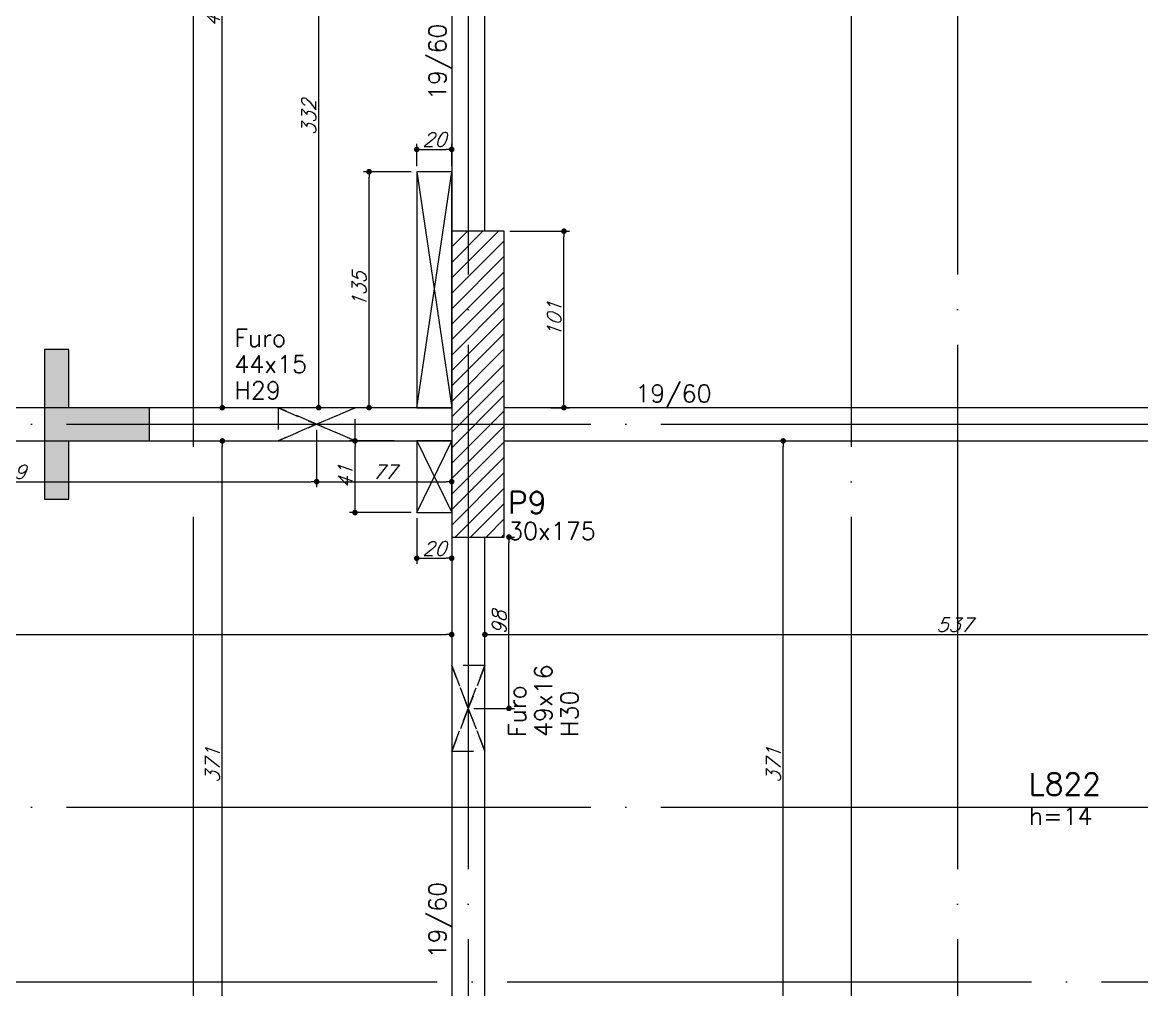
# Model space of a CAD drawing. Extents: x -5173 to 5397, y -2411 to 2089.
# Drawn here: x 1030 to 1671, y 551 to 1104 of the extents above; entities that cross this region are included whole.
import ezdxf
from ezdxf.enums import TextEntityAlignment as Align

# ---------------------------------------------------------------- set-up
doc = ezdxf.new("R2010")
doc.units = 0
doc.header["$LTSCALE"] = 50
doc.header["$MEASUREMENT"] = 0
doc.linetypes.add('EIXO', pattern=[6.8, 6, -0.4, 0, -0.4])
doc.linetypes.add('HIDDEN', pattern=[0.375, 0.25, -0.125])
doc.layers.get('0').update_dxf_attribs({"linetype": 'CONTINUOUS'})
doc.layers.get('DEFPOINTS').update_dxf_attribs({"linetype": 'CONTINUOUS'})
for name, color, linetype in [('F-CORTE', 4, 'CONTINUOUS'), ('F-COTAS', 106, 'CONTINUOUS'), ('F-COTAS-FUROS', 50, 'CONTINUOUS'), ('F-COTAS-FUROS-VIGA', 50, 'CONTINUOUS'), ('F-EIXO', 12, 'EIXO'), ('F-FURO-PAREDE', 2, 'HIDDEN'), ('F-FURO-PAREDE-TEXTOS', 2, 'CONTINUOUS'), ('F-LAJES-DIM', 2, 'CONTINUOUS'), ('F-LAJES-NOME', 4, 'CONTINUOUS'), ('F-PILARES-DIM', 172, 'CONTINUOUS'), ('F-PILARES-HACH', 174, 'CONTINUOUS'), ('F-PILARES-NOME', 170, 'CONTINUOUS'), ('F-PILARES-S', 170, 'CONTINUOUS'), ('F-SOLIDO-CORTE', 71, 'CONTINUOUS'), ('F-TEXTO', 6, 'CONTINUOUS'), ('F-VIGAS', 3, 'CONTINUOUS'), ('F-VIGAS-DIM', 2, 'CONTINUOUS'), ('F-VÃO', 1, 'CONTINUOUS')]:
    doc.layers.add(name, color=color, linetype=linetype)
doc.styles.add('CP-TEXT-INCL', font='simplex.shx', dxfattribs={"oblique": 20})
doc.styles.add('MCP', font='simplex.shx')
doc.styles.add('ROMANS', font='simplex.shx')
doc.dimstyles.new('CP-COTAS-50', dxfattribs={"dimscale": 0.64, "dimtxt": 12.5, "dimasz": 5, "dimexe": 5, "dimexo": 5, "dimgap": 2.5, "dimtad": 1, "dimdec": 1, "dimdsep": 46, "dimtxsty": 'CP-TEXT-INCL', "dimblk1": 'DOT', "dimblk2": 'DOT', "dimsah": 1, "dimcen": 9, "dimclrd": 256, "dimclre": 256, "dimclrt": 256, "dimadec": 0, "dimazin": 0, "dimtfac": 1, "dimtdec": 1, "dimtmove": 2, "dimatfit": 3, "dimldrblk": 'DOT', "dimfxl": 0, "dimtolj": 1, "dimarcsym": 0})

# ---------------------------------------------------------------- blocks, each defined once
blk = doc.blocks.new('_DOT')
at = {"color": 0, "linetype": 'ByBlock'}
blk.add_line((-0.5, 0), (-1, 0), dxfattribs=at)
at = {"color": 0, "linetype": 'ByBlock', "const_width": 0.5}
blk.add_lwpolyline([(-0.25, 0, 1), (0.25, 0, 1)], format="xyb", close=True, dxfattribs=at)
blk = doc.blocks.new('*D36')
at = {"layer": 'DEFPOINTS', "color": 0, "linetype": 'Continuous', "transparency": 16777216}
for p in [(1465.67, 864.5), (1465.67, 864.5), (1465.67, 493.5)]:
    blk.add_point(p, dxfattribs=at)
at = {"layer": 'F-COTAS', "linetype": 'Continuous', "lineweight": -2, "transparency": 16777216}
blk.add_line((1465.67, 496.7), (1465.67, 861.3), dxfattribs=at)
at = {"layer": 'F-COTAS', "linetype": 'Continuous', "lineweight": -2, "transparency": 16777216, "xscale": 3.2, "yscale": 3.2, "zscale": 3.2}
for p, rotation in [((1465.67, 864.5), 90), ((1465.67, 493.5), 270)]:
    blk.add_blockref('_DOT', p, dxfattribs=dict(at, rotation=rotation))
at = {"layer": 'F-COTAS', "linetype": 'Continuous', "transparency": 16777216, "insert": (1460.07, 679), "char_height": 8, "attachment_point": 5, "rotation": 90, "style": 'CP-TEXT-INCL'}
blk.add_mtext('\\A1;371', dxfattribs=at)
blk = doc.blocks.new('*D38')
at = {"layer": 'DEFPOINTS', "color": 0, "linetype": 'Continuous', "transparency": 16777216}
for p in [(1144.72, 864.5), (1144.72, 864.5), (1144.72, 493.5)]:
    blk.add_point(p, dxfattribs=at)
at = {"layer": 'F-COTAS', "linetype": 'Continuous', "lineweight": -2, "transparency": 16777216}
blk.add_line((1144.72, 496.7), (1144.72, 861.3), dxfattribs=at)
at = {"layer": 'F-COTAS', "linetype": 'Continuous', "lineweight": -2, "transparency": 16777216, "xscale": 3.2, "yscale": 3.2, "zscale": 3.2}
for p, rotation in [((1144.72, 864.5), 90), ((1144.72, 493.5), 270)]:
    blk.add_blockref('_DOT', p, dxfattribs=dict(at, rotation=rotation))
at = {"layer": 'F-COTAS', "linetype": 'Continuous', "transparency": 16777216, "insert": (1139.12, 679), "char_height": 8, "attachment_point": 5, "rotation": 90, "style": 'CP-TEXT-INCL'}
blk.add_mtext('\\A1;371', dxfattribs=at)
blk = doc.blocks.new('*D39')
at = {"layer": 'DEFPOINTS', "color": 0, "linetype": 'Continuous', "transparency": 16777216}
for p in [(1144.72, 1339.5), (1144.72, 1339.5), (1144.72, 883.5)]:
    blk.add_point(p, dxfattribs=at)
at = {"layer": 'F-COTAS', "linetype": 'Continuous', "lineweight": -2, "transparency": 16777216}
blk.add_line((1144.72, 886.7), (1144.72, 1336.3), dxfattribs=at)
at = {"layer": 'F-COTAS', "linetype": 'Continuous', "lineweight": -2, "transparency": 16777216, "xscale": 3.2, "yscale": 3.2, "zscale": 3.2}
for p, rotation in [((1144.72, 1339.5), 90), ((1144.72, 883.5), 270)]:
    blk.add_blockref('_DOT', p, dxfattribs=dict(at, rotation=rotation))
at = {"layer": 'F-COTAS', "linetype": 'Continuous', "transparency": 16777216, "insert": (1139.12, 1111.5), "char_height": 8, "attachment_point": 5, "rotation": 90, "style": 'CP-TEXT-INCL'}
blk.add_mtext('\\A1;456', dxfattribs=at)
blk = doc.blocks.new('*D105')
at = {"layer": 'DEFPOINTS', "color": 0, "linetype": 'Continuous', "transparency": 16777216}
for p in [(1276, 753.73), (1276, 753.73), (615, 748.29)]:
    blk.add_point(p, dxfattribs=at)
at = {"layer": 'F-COTAS', "linetype": 'Continuous', "lineweight": -2, "transparency": 16777216}
for p, q in [((615, 751.49), (615, 756.93)), ((618.2, 753.73), (1272.8, 753.73)), ((1276, 750.53), (1276, 750.53))]:
    blk.add_line(p, q, dxfattribs=at)
at = {"layer": 'F-COTAS', "linetype": 'Continuous', "lineweight": -2, "transparency": 16777216, "xscale": 3.2, "yscale": 3.2, "zscale": 3.2, "rotation": 180}
blk.add_blockref('_DOT', (615, 753.73), dxfattribs=at)
at = {"layer": 'F-COTAS', "linetype": 'Continuous', "lineweight": -2, "transparency": 16777216, "xscale": 3.2, "yscale": 3.2, "zscale": 3.2}
blk.add_blockref('_DOT', (1276, 753.73), dxfattribs=at)
at = {"layer": 'F-COTAS', "linetype": 'Continuous', "transparency": 16777216, "insert": (945.5, 759.33), "char_height": 8, "attachment_point": 5, "style": 'CP-TEXT-INCL'}
blk.add_mtext('\\A1;661', dxfattribs=at)
blk = doc.blocks.new('*D106')
at = {"layer": 'DEFPOINTS', "color": 0, "linetype": 'Continuous', "transparency": 16777216}
for p in [(1295, 753.73), (1832, 753.73), (1832, 748.29)]:
    blk.add_point(p, dxfattribs=at)
at = {"layer": 'F-COTAS', "linetype": 'Continuous', "lineweight": -2, "transparency": 16777216}
for p, q in [((1295, 756.93), (1295, 756.93)), ((1832, 751.49), (1832, 756.93)), ((1298.2, 753.73), (1828.8, 753.73))]:
    blk.add_line(p, q, dxfattribs=at)
at = {"layer": 'F-COTAS', "linetype": 'Continuous', "lineweight": -2, "transparency": 16777216, "xscale": 3.2, "yscale": 3.2, "zscale": 3.2, "rotation": 180}
blk.add_blockref('_DOT', (1295, 753.73), dxfattribs=at)
at = {"layer": 'F-COTAS', "linetype": 'Continuous', "lineweight": -2, "transparency": 16777216, "xscale": 3.2, "yscale": 3.2, "zscale": 3.2}
blk.add_blockref('_DOT', (1832, 753.73), dxfattribs=at)
at = {"layer": 'F-COTAS', "linetype": 'Continuous', "transparency": 16777216, "insert": (1563.5, 759.33), "char_height": 8, "attachment_point": 5, "style": 'CP-TEXT-INCL'}
blk.add_mtext('\\A1;537', dxfattribs=at)
blk = doc.blocks.new('*U183')
at = {"layer": 'F-EIXO'}
blk.add_line((0, 0), (7197, 0), dxfattribs=at)
at = {"layer": 'F-TEXTO', "style": 'ROMANS'}
blk.add_attdef('EIXO', text='', height=17.5, dxfattribs=at).set_placement((-28.2072, 0), align=Align.MIDDLE_CENTER)
blk = doc.blocks.new('*U184')
at = {"layer": 'F-EIXO'}
blk.add_line((0, 0), (7285, 0), dxfattribs=at)
at = {"layer": 'F-TEXTO', "style": 'ROMANS'}
blk.add_attdef('EIXO', text='', height=17.5, dxfattribs=at).set_placement((-28.2072, 0), align=Align.MIDDLE_CENTER)
blk = doc.blocks.new('*U195')
at = {"layer": 'F-EIXO'}
blk.add_line((0, 0), (0, -3126.36), dxfattribs=at)
at = {"layer": 'F-TEXTO', "style": 'ROMANS'}
blk.add_attdef('EIXO', text='', height=17.5, rotation=360, dxfattribs=at).set_placement((0, 28.21), align=Align.MIDDLE_CENTER)
blk = doc.blocks.new('*U191')
at = {"layer": 'F-EIXO'}
blk.add_line((0, 0), (7197, 0), dxfattribs=at)
at = {"layer": 'F-TEXTO', "style": 'ROMANS'}
blk.add_attdef('EIXO', text='', height=17.5, dxfattribs=at).set_placement((-28.2072, 0), align=Align.MIDDLE_CENTER)
blk = doc.blocks.new('*U186')
at = {"layer": 'F-EIXO'}
blk.add_line((0, 0), (0, -3027.88), dxfattribs=at)
at = {"layer": 'F-TEXTO', "style": 'ROMANS'}
blk.add_attdef('EIXO', text='', height=17.5, rotation=360, dxfattribs=at).set_placement((0, 28.21), align=Align.MIDDLE_CENTER)
blk = doc.blocks.new('*U205')
at = {"layer": 'F-EIXO'}
blk.add_line((0, 0), (0, -3027.88), dxfattribs=at)
at = {"layer": 'F-TEXTO', "style": 'ROMANS'}
blk.add_attdef('EIXO', text='', height=17.5, rotation=360, dxfattribs=at).set_placement((0, 28.21), align=Align.MIDDLE_CENTER)
blk = doc.blocks.new('*U182')
at = {"layer": 'F-EIXO'}
blk.add_line((0, 0), (0, -3126.36), dxfattribs=at)
at = {"layer": 'F-TEXTO', "style": 'ROMANS'}
blk.add_attdef('EIXO', text='', height=17.5, rotation=360, dxfattribs=at).set_placement((0, 28.21), align=Align.MIDDLE_CENTER)
blk = doc.blocks.new('*D341')
at = {"layer": 'DEFPOINTS', "color": 0, "linetype": 'Continuous', "transparency": 16777216}
for p in [(1306, 984.5), (1340.21, 984.5), (1329.53, 883.5)]:
    blk.add_point(p, dxfattribs=at)
at = {"layer": 'F-COTAS', "linetype": 'Continuous', "lineweight": -2, "transparency": 16777216}
for p, q in [((1309.2, 984.5), (1343.41, 984.5)), ((1340.21, 886.7), (1340.21, 981.3)), ((1332.73, 883.5), (1343.41, 883.5))]:
    blk.add_line(p, q, dxfattribs=at)
at = {"layer": 'F-COTAS', "linetype": 'Continuous', "lineweight": -2, "transparency": 16777216, "xscale": 3.2, "yscale": 3.2, "zscale": 3.2}
for p, rotation in [((1340.21, 984.5), 90), ((1340.21, 883.5), 270)]:
    blk.add_blockref('_DOT', p, dxfattribs=dict(at, rotation=rotation))
at = {"layer": 'F-COTAS', "linetype": 'Continuous', "transparency": 16777216, "insert": (1334.61, 934), "char_height": 8, "attachment_point": 5, "rotation": 90, "style": 'CP-TEXT-INCL'}
blk.add_mtext('\\A1;101', dxfattribs=at)
blk = doc.blocks.new('*D342')
at = {"layer": 'DEFPOINTS', "color": 0, "linetype": 'Continuous', "transparency": 16777216}
for p in [(1199.89, 1215.5), (1276, 1215.5), (1199.89, 883.5)]:
    blk.add_point(p, dxfattribs=at)
at = {"layer": 'F-COTAS', "linetype": 'Continuous', "lineweight": -2, "transparency": 16777216}
for p, q in [((1272.8, 1215.5), (1196.69, 1215.5)), ((1199.89, 886.7), (1199.89, 1212.3))]:
    blk.add_line(p, q, dxfattribs=at)
at = {"layer": 'F-COTAS', "linetype": 'Continuous', "lineweight": -2, "transparency": 16777216, "xscale": 3.2, "yscale": 3.2, "zscale": 3.2}
for p, rotation in [((1199.89, 1215.5), 90), ((1199.89, 883.5), 270)]:
    blk.add_blockref('_DOT', p, dxfattribs=dict(at, rotation=rotation))
at = {"layer": 'F-COTAS', "linetype": 'Continuous', "transparency": 16777216, "insert": (1194.29, 1049.5), "char_height": 8, "attachment_point": 5, "rotation": 90, "style": 'CP-TEXT-INCL'}
blk.add_mtext('\\A1;332', dxfattribs=at)
blk = doc.blocks.new('*U404')
at = {"layer": 'F-VÃO'}
for p, q in [((0, 0), (20, 41)), ((0, 41), (20, 0))]:
    blk.add_line(p, q, dxfattribs=at)
at = {"layer": 'F-VÃO', "color": 3}
blk.add_lwpolyline([(0, 0), (20, 0), (20, 41), (0, 41)], close=True, dxfattribs=at)
blk = doc.blocks.new('*U407')
at = {"layer": 'F-VÃO'}
for p, q in [((0, 0), (20, 135)), ((0, 135), (20, 0))]:
    blk.add_line(p, q, dxfattribs=at)
at = {"layer": 'F-VÃO', "color": 3}
blk.add_lwpolyline([(0, 0), (20, 0), (20, 135), (0, 135)], close=True, dxfattribs=at)
blk = doc.blocks.new('*D546')
at = {"layer": 'DEFPOINTS', "color": 0, "linetype": 'Continuous', "transparency": 16777216}
for p in [(1228.7, 1018.5), (1256, 1018.5), (1243.81, 883.5)]:
    blk.add_point(p, dxfattribs=at)
at = {"layer": 'F-COTAS-FUROS', "linetype": 'Continuous', "lineweight": -2, "transparency": 16777216}
for p, q in [((1252.8, 1018.5), (1225.5, 1018.5)), ((1228.7, 886.7), (1228.7, 1015.3)), ((1240.61, 883.5), (1225.5, 883.5))]:
    blk.add_line(p, q, dxfattribs=at)
at = {"layer": 'F-COTAS-FUROS', "linetype": 'Continuous', "lineweight": -2, "transparency": 16777216, "xscale": 3.2, "yscale": 3.2, "zscale": 3.2}
for p, rotation in [((1228.7, 1018.5), 90), ((1228.7, 883.5), 270)]:
    blk.add_blockref('_DOT', p, dxfattribs=dict(at, rotation=rotation))
at = {"layer": 'F-COTAS-FUROS', "linetype": 'Continuous', "transparency": 16777216, "insert": (1223.1, 951), "char_height": 8, "attachment_point": 5, "rotation": 90, "style": 'CP-TEXT-INCL'}
blk.add_mtext('\\A1;135', dxfattribs=at)
blk = doc.blocks.new('*D547')
at = {"layer": 'DEFPOINTS', "color": 0, "linetype": 'Continuous', "transparency": 16777216}
for p in [(1276, 1031.28), (1256, 1018.5), (1276, 1018.5)]:
    blk.add_point(p, dxfattribs=at)
at = {"layer": 'F-COTAS-FUROS', "linetype": 'Continuous', "lineweight": -2, "transparency": 16777216}
for p, q in [((1256, 1021.7), (1256, 1034.48)), ((1259.2, 1031.28), (1272.8, 1031.28)), ((1276, 1021.7), (1276, 1034.48))]:
    blk.add_line(p, q, dxfattribs=at)
at = {"layer": 'F-COTAS-FUROS', "linetype": 'Continuous', "lineweight": -2, "transparency": 16777216, "xscale": 3.2, "yscale": 3.2, "zscale": 3.2, "rotation": 180}
blk.add_blockref('_DOT', (1256, 1031.28), dxfattribs=at)
at = {"layer": 'F-COTAS-FUROS', "linetype": 'Continuous', "lineweight": -2, "transparency": 16777216, "xscale": 3.2, "yscale": 3.2, "zscale": 3.2}
blk.add_blockref('_DOT', (1276, 1031.28), dxfattribs=at)
at = {"layer": 'F-COTAS-FUROS', "linetype": 'Continuous', "transparency": 16777216, "insert": (1266, 1036.88), "char_height": 8, "attachment_point": 5, "style": 'CP-TEXT-INCL'}
blk.add_mtext('\\A1;20', dxfattribs=at)
blk = doc.blocks.new('*D548')
at = {"layer": 'DEFPOINTS', "color": 0, "linetype": 'Continuous', "transparency": 16777216}
for p in [(1220.69, 864.5), (1246.37, 864.5), (1256, 823.5)]:
    blk.add_point(p, dxfattribs=at)
at = {"layer": 'F-COTAS-FUROS', "linetype": 'Continuous', "lineweight": -2, "transparency": 16777216}
for p, q in [((1243.17, 864.5), (1217.49, 864.5)), ((1220.69, 826.7), (1220.69, 861.3)), ((1252.8, 823.5), (1217.49, 823.5))]:
    blk.add_line(p, q, dxfattribs=at)
at = {"layer": 'F-COTAS-FUROS', "linetype": 'Continuous', "lineweight": -2, "transparency": 16777216, "xscale": 3.2, "yscale": 3.2, "zscale": 3.2}
for p, rotation in [((1220.69, 864.5), 90), ((1220.69, 823.5), 270)]:
    blk.add_blockref('_DOT', p, dxfattribs=dict(at, rotation=rotation))
at = {"layer": 'F-COTAS-FUROS', "linetype": 'Continuous', "transparency": 16777216, "insert": (1215.09, 844), "char_height": 8, "attachment_point": 5, "rotation": 90, "style": 'CP-TEXT-INCL'}
blk.add_mtext('\\A1;41', dxfattribs=at)
blk = doc.blocks.new('*D549')
at = {"layer": 'DEFPOINTS', "color": 0, "linetype": 'Continuous', "transparency": 16777216}
for p in [(1256, 823.5), (1276, 809.5), (1276, 797.37)]:
    blk.add_point(p, dxfattribs=at)
at = {"layer": 'F-COTAS-FUROS', "linetype": 'Continuous', "lineweight": -2, "transparency": 16777216}
for p, q in [((1256, 820.3), (1256, 794.17)), ((1276, 806.3), (1276, 794.17)), ((1259.2, 797.37), (1272.8, 797.37))]:
    blk.add_line(p, q, dxfattribs=at)
at = {"layer": 'F-COTAS-FUROS', "linetype": 'Continuous', "lineweight": -2, "transparency": 16777216, "xscale": 3.2, "yscale": 3.2, "zscale": 3.2, "rotation": 180}
blk.add_blockref('_DOT', (1256, 797.37), dxfattribs=at)
at = {"layer": 'F-COTAS-FUROS', "linetype": 'Continuous', "lineweight": -2, "transparency": 16777216, "xscale": 3.2, "yscale": 3.2, "zscale": 3.2}
blk.add_blockref('_DOT', (1276, 797.37), dxfattribs=at)
at = {"layer": 'F-COTAS-FUROS', "linetype": 'Continuous', "transparency": 16777216, "insert": (1266, 802.97), "char_height": 8, "attachment_point": 5, "style": 'CP-TEXT-INCL'}
blk.add_mtext('\\A1;20', dxfattribs=at)
blk = doc.blocks.new('*D657')
at = {"layer": 'DEFPOINTS', "color": 0, "linetype": 'Continuous', "transparency": 16777216}
for p in [(1306, 809.5), (1308.75, 809.5), (1285.5, 711.5)]:
    blk.add_point(p, dxfattribs=at)
at = {"layer": 'F-COTAS-FUROS-VIGA', "linetype": 'Continuous', "lineweight": -2, "transparency": 16777216}
for p, q in [((1309.2, 809.5), (1311.95, 809.5)), ((1308.75, 714.7), (1308.75, 806.3)), ((1288.7, 711.5), (1311.95, 711.5))]:
    blk.add_line(p, q, dxfattribs=at)
at = {"layer": 'F-COTAS-FUROS-VIGA', "linetype": 'Continuous', "lineweight": -2, "transparency": 16777216, "xscale": 3.2, "yscale": 3.2, "zscale": 3.2}
for p, rotation in [((1308.75, 809.5), 90), ((1308.75, 711.5), 270)]:
    blk.add_blockref('_DOT', p, dxfattribs=dict(at, rotation=rotation))
at = {"layer": 'F-COTAS-FUROS-VIGA', "linetype": 'Continuous', "transparency": 16777216, "insert": (1303.15, 760.5), "char_height": 8, "attachment_point": 5, "rotation": 90, "style": 'CP-TEXT-INCL'}
blk.add_mtext('\\A1;98', dxfattribs=at)
blk = doc.blocks.new('*D666')
at = {"layer": 'DEFPOINTS', "color": 0, "linetype": 'Continuous', "transparency": 16777216}
for p in [(899.26, 874), (1198.71, 874), (1198.71, 841.17)]:
    blk.add_point(p, dxfattribs=at)
at = {"layer": 'F-COTAS-FUROS-VIGA', "linetype": 'Continuous', "lineweight": -2, "transparency": 16777216}
for p, q in [((899.26, 870.8), (899.26, 837.97)), ((1198.71, 870.8), (1198.71, 837.97)), ((902.46, 841.17), (1195.51, 841.17))]:
    blk.add_line(p, q, dxfattribs=at)
at = {"layer": 'F-COTAS-FUROS-VIGA', "linetype": 'Continuous', "lineweight": -2, "transparency": 16777216, "xscale": 3.2, "yscale": 3.2, "zscale": 3.2, "rotation": 180}
blk.add_blockref('_DOT', (899.26, 841.17), dxfattribs=at)
at = {"layer": 'F-COTAS-FUROS-VIGA', "linetype": 'Continuous', "lineweight": -2, "transparency": 16777216, "xscale": 3.2, "yscale": 3.2, "zscale": 3.2}
blk.add_blockref('_DOT', (1198.71, 841.17), dxfattribs=at)
at = {"layer": 'F-COTAS-FUROS-VIGA', "linetype": 'Continuous', "transparency": 16777216, "insert": (1022.05, 846.77), "char_height": 8, "attachment_point": 5, "style": 'CP-TEXT-INCL'}
blk.add_mtext('\\A1;299', dxfattribs=at)
blk = doc.blocks.new('*D667')
at = {"layer": 'DEFPOINTS', "color": 0, "linetype": 'Continuous', "transparency": 16777216}
for p in [(1198.71, 854.39), (1276, 854.39), (1276, 841.17)]:
    blk.add_point(p, dxfattribs=at)
at = {"layer": 'F-COTAS-FUROS-VIGA', "linetype": 'Continuous', "lineweight": -2, "transparency": 16777216}
for p, q in [((1198.71, 851.19), (1198.71, 837.97)), ((1276, 851.19), (1276, 837.97)), ((1201.91, 841.17), (1272.8, 841.17))]:
    blk.add_line(p, q, dxfattribs=at)
at = {"layer": 'F-COTAS-FUROS-VIGA', "linetype": 'Continuous', "lineweight": -2, "transparency": 16777216, "xscale": 3.2, "yscale": 3.2, "zscale": 3.2, "rotation": 180}
blk.add_blockref('_DOT', (1198.71, 841.17), dxfattribs=at)
at = {"layer": 'F-COTAS-FUROS-VIGA', "linetype": 'Continuous', "lineweight": -2, "transparency": 16777216, "xscale": 3.2, "yscale": 3.2, "zscale": 3.2}
blk.add_blockref('_DOT', (1276, 841.17), dxfattribs=at)
at = {"layer": 'F-COTAS-FUROS-VIGA', "linetype": 'Continuous', "transparency": 16777216, "insert": (1237.36, 846.77), "char_height": 8, "attachment_point": 5, "style": 'CP-TEXT-INCL'}
blk.add_mtext('\\A1;77', dxfattribs=at)

msp = doc.modelspace()

# ---------------------------------------------------------------- hatches: boundary and pattern name
at = {"layer": 'F-PILARES-HACH', "linetype": 'Continuous'}
h = msp.add_hatch(dxfattribs=at)
h.set_pattern_fill('ANSI31', color=256, scale=50, style=0)
h.paths.add_polyline_path([(1276, 809.5), (1306, 809.5), (1306, 984.5), (1276, 984.5)], flags=16)
at = {"layer": 'F-SOLIDO-CORTE', "linetype": 'Continuous'}
msp.add_hatch(color=256, dxfattribs=at).paths.add_polyline_path([(1102.992, 864.5), (1102.992, 883.5), (1056.992, 883.5), (1056.992, 916.85), (1042.992, 916.85), (1042.992, 864.5), (1042.992, 831.15), (1056.992, 831.15), (1056.992, 864.5)], flags=16)

# ---------------------------------------------------------------- linework, layer by layer
at = {"layer": 'F-CORTE', "linetype": 'Continuous'}
for points in [[(1042.992, 916.85), (1042.992, 864.5), (1042.992, 831.15)], [(1056.992, 831.15), (1056.992, 864.5), (1102.992, 864.5), (1102.992, 883.5), (1056.992, 883.5), (1056.992, 916.85)]]:
    msp.add_lwpolyline(points, dxfattribs=at)
at = {"layer": 'F-FURO-PAREDE'}
for points in [[(1198.713, 874), (1176.713, 864.5), (1220.713, 864.5), (1198.713, 874), (1220.713, 864.5), (1220.713, 883.5), (1198.713, 874), (1220.713, 883.5), (1176.713, 883.5), (1198.713, 874), (1176.713, 883.5), (1176.713, 864.5), (1198.713, 874)], [(1285.5, 711.5), (1295, 687), (1295, 736), (1285.5, 711.5), (1295, 736), (1276, 736), (1285.5, 711.5), (1276, 736), (1276, 687), (1285.5, 711.5), (1276, 687), (1295, 687), (1285.5, 711.5)]]:
    msp.add_lwpolyline(points, dxfattribs=at)
at = {"layer": 'F-PILARES-S', "linetype": 'Continuous'}
msp.add_lwpolyline([(1276, 809.5), (1306, 809.5), (1306, 984.5), (1276, 984.5), (1276, 809.5)], dxfattribs=at)
at = {"layer": 'F-SOLIDO-CORTE', "linetype": 'Continuous'}
msp.add_lwpolyline([(1102.992, 864.5), (1102.992, 883.5), (1056.992, 883.5), (1056.992, 916.85), (1042.992, 916.85), (1042.992, 864.5), (1042.992, 831.15), (1056.992, 831.15), (1056.992, 864.5), (1102.992, 864.5)], dxfattribs=at)
at = {"layer": 'F-VIGAS'}
for points in [[(1276, 1215.5), (1276, 984.5)], [(1295, 984.5), (1295, 1215.5)], [(1276, 883.5), (615, 883.5)], [(1832, 883.5), (1306, 883.5)], [(615, 864.5), (1276, 864.5)], [(1306, 864.5), (1832, 864.5)], [(1276, 809.5), (1276, 493.5)], [(1295, 493.5), (1295, 809.5)]]:
    msp.add_lwpolyline(points, dxfattribs=at)

# ---------------------------------------------------------------- block references
at = {"layer": 'F-EIXO', "linetype": 'Continuous'}
for name, p in [('*U182', (1285.5, 1939.842)), ('*U195', (1565.5, 1939.842)), ('*U205', (1128, 1841.357)), ('*U186', (1504.5, 1841.357)), ('*U191', (-3705.761, 874)), ('*U183', (-3705.761, 655)), ('*U184', (-3793.715, 555))]:
    msp.add_blockref(name, p, dxfattribs=at)
at = {"layer": 'F-VÃO', "linetype": 'Continuous'}
for name, p in [('*U407', (1256, 883.5)), ('*U404', (1256, 823.5))]:
    msp.add_blockref(name, p, dxfattribs=at)

# ---------------------------------------------------------------- texts
at = {"layer": 'F-FURO-PAREDE-TEXTOS', "linetype": 'Continuous', "style": 'MCP'}
for s, p in [('Furo', (1151.663, 918.387)), ('44x15', (1151.663, 903.387)), ('H29', (1151.663, 888.387))]:
    msp.add_text(s, height=10, dxfattribs=at).set_placement(p)
for s, p in [('49x16', (1333.442, 695.09)), ('Furo', (1318.442, 695.09)), ('H30', (1348.442, 695.09))]:
    msp.add_text(s, height=10, rotation=90, dxfattribs=at).set_placement(p)
at = {"layer": 'F-LAJES-DIM', "linetype": 'Continuous', "style": 'MCP'}
msp.add_text('h=14', height=10, dxfattribs=at).set_placement((1606.241, 644.892))
at = {"layer": 'F-LAJES-NOME', "linetype": 'Continuous', "style": 'MCP'}
msp.add_text('L822', height=12.5, dxfattribs=at).set_placement((1606.241, 661.892))
at = {"layer": 'F-PILARES-DIM', "linetype": 'Continuous', "style": 'MCP'}
msp.add_text('30x175', height=10, dxfattribs=at).set_placement((1308.271, 807.959))
at = {"layer": 'F-PILARES-NOME', "linetype": 'Continuous', "style": 'MCP'}
msp.add_text('P9', height=12.5, dxfattribs=at).set_placement((1308.271, 822.959))
at = {"layer": 'F-VIGAS-DIM', "linetype": 'Continuous', "style": 'MCP'}
for p in [(1272.875, 1059.5), (1272.875, 568.5)]:
    msp.add_text('19/60', height=10, rotation=90, dxfattribs=at).set_placement(p)
msp.add_text('19/60', height=10, dxfattribs=at).set_placement((1381, 886.625))

# ---------------------------------------------------------------- dimensions: what is measured, and where the dimension line sits
at = {"layer": 'F-COTAS', "linetype": 'Continuous'}
for base, p1, p2, angle, picture, middle in [((1144.722, 1339.5), (1144.722, 883.5), (1144.722, 1339.5), 270, '*D39', (1139.122, 1111.5)), ((1199.893, 1215.5), (1199.893, 883.5), (1276, 1215.5), 90, '*D342', (1194.293, 1049.5)), ((1340.213, 984.5), (1329.534, 883.5), (1306, 984.5), 90, '*D341', (1334.613, 934)), ((1144.722, 864.5), (1144.722, 493.5), (1144.722, 864.5), 270, '*D38', (1139.122, 679)), ((1465.67, 864.5), (1465.67, 493.5), (1465.67, 864.5), 270, '*D36', (1460.07, 679)), ((1276, 753.732), (615, 748.291), (1276, 753.732), 180, '*D105', (945.5, 759.332)), ((1832, 753.732), (1295, 753.732), (1832, 748.291), 180, '*D106', (1563.5, 759.332))]:
    dim = msp.add_linear_dim(base=base, p1=p1, p2=p2, angle=angle, dimstyle='CP-COTAS-50', dxfattribs=at)
    dim.commit()
    dim.dimension.update_dxf_attribs({"geometry": picture, "text_midpoint": middle})
at = {"layer": 'F-COTAS-FUROS', "linetype": 'Continuous'}
for base, p1, p2, picture, middle in [((1276, 1031.281), (1256, 1018.5), (1276, 1018.5), '*D547', (1266, 1036.881)), ((1276, 797.369), (1256, 823.5), (1276, 809.5), '*D549', (1266, 802.969))]:
    dim = msp.add_linear_dim(base=base, p1=p1, p2=p2, dimstyle='CP-COTAS-50', override={"dimfxl": 7.5}, dxfattribs=at)
    dim.commit()
    dim.dimension.update_dxf_attribs({"geometry": picture, "text_midpoint": middle})
for base, p1, p2, picture, middle in [((1228.701, 1018.5), (1243.809, 883.5), (1256, 1018.5), '*D546', (1223.101, 951)), ((1220.689, 864.5), (1256, 823.5), (1246.367, 864.5), '*D548', (1215.089, 844))]:
    dim = msp.add_linear_dim(base=base, p1=p1, p2=p2, angle=90, dimstyle='CP-COTAS-50', override={"dimfxl": 7.5}, dxfattribs=at)
    dim.commit()
    dim.dimension.update_dxf_attribs({"geometry": picture, "text_midpoint": middle})
at = {"layer": 'F-COTAS-FUROS-VIGA', "linetype": 'Continuous'}
dim = msp.add_linear_dim(base=(1198.713, 841.174), p1=(899.257, 874), p2=(1198.713, 874), dimstyle='CP-COTAS-50', override={"dimdec": 0, "dimfxl": 7.5}, dxfattribs=at)
dim.commit()
dim.dimension.update_dxf_attribs({"geometry": '*D666', "text_midpoint": (1022.054, 846.774), "dimtype": 160})
dim = msp.add_linear_dim(base=(1276, 841.174), p1=(1198.713, 854.387), p2=(1276, 854.387), dimstyle='CP-COTAS-50', override={"dimdec": 0, "dimfxl": 7.5}, dxfattribs=at)
dim.commit()
dim.dimension.update_dxf_attribs({"geometry": '*D667', "text_midpoint": (1237.357, 846.774)})
dim = msp.add_linear_dim(base=(1308.753, 809.5), p1=(1285.5, 711.5), p2=(1306, 809.5), angle=90, dimstyle='CP-COTAS-50', override={"dimdec": 0, "dimfxl": 7.5}, dxfattribs=at)
dim.commit()
dim.dimension.update_dxf_attribs({"geometry": '*D657', "text_midpoint": (1303.153, 760.5)})

doc.saveas('drawing.dxf')
